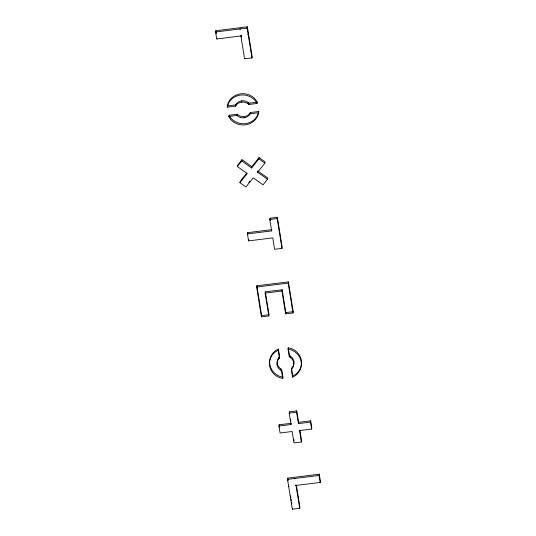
<?xml version="1.0" encoding="UTF-8"?>
<svg xmlns="http://www.w3.org/2000/svg" width="536" height="536" viewBox="0 0 536 536"><rect width="100%" height="100%" fill="white"/><g stroke="black" fill="none" stroke-linecap="round" stroke-linejoin="round"><path stroke-width="0.8" d="M241.307 35.905L216.725 38.974L215.599 32.006L215.8 30.74L247.351 26.8L252.141 56.602L251.947 57.868L244.57 58.786L240.838 35.57L241.247 35.517M227.264 107.187L228.242 102.959A15.98 15.008 8.9 0 1 255.565 99.542L257.247 102.195L257.046 103.461L248.798 104.493L247.9 103.662A8.442 7.926 8.9 0 0 236.108 105.136L235.512 106.155L227.264 107.187L228.041 104.225A15.98 15.008 8.9 0 1 255.364 100.815L257.046 103.461M228.751 116.473L228.952 115.207L237.2 114.175L238.098 115.006A8.442 7.926 8.9 0 0 249.89 113.531L250.493 112.513L258.741 111.481L257.762 115.709A15.98 15.008 8.9 0 1 230.433 119.126L228.751 116.473L236.999 115.441L237.904 116.272A8.442 7.926 8.9 0 0 249.689 114.798L250.493 112.513M251.947 57.868L247.15 28.066L247.351 26.8M235.512 106.155L236.309 103.87A8.442 7.926 8.9 0 1 248.101 102.396L248.999 103.227L257.247 102.195M236.108 105.136L236.309 103.87M236.999 115.441L237.2 114.175M241.636 102.095L241.83 100.828M244.168 117.84L244.362 116.573M267.477 179.259L257.628 172.25L257.829 170.984L267.672 177.992L267.477 179.259L263.049 184.833L253.206 177.831L245.957 186.97L239.947 182.696L247.197 173.557L237.354 166.549L237.555 165.282L241.977 159.708L251.82 166.709L251.625 167.976L241.776 160.974L241.977 159.708M247.9 103.662L248.101 102.396M248.798 104.493L248.999 103.227M249.689 114.798L249.89 113.531M239.947 182.696L240.148 181.429L246.882 172.94M251.625 167.976L258.875 158.837L259.069 157.571L265.079 161.845L264.878 163.112L257.628 172.25M247.458 233.93L247.659 232.664L271.832 229.643L271.631 230.909L247.458 233.93L248.577 240.899L272.75 237.877L274.586 249.294L281.963 248.376L282.164 247.103L277.373 217.308L269.997 218.226L269.796 219.492L271.631 230.909M248.577 240.899L248.778 239.625M256.657 287.062L256.851 285.795L288.401 281.856L293.192 311.657L292.998 312.924L285.621 313.841L281.949 291.008L282.15 289.742L265.347 291.839L265.146 293.112L268.817 315.939L261.447 316.863L256.657 287.062L288.207 283.122L288.401 281.856M261.447 316.863L261.642 315.597L256.851 285.795M281.963 248.376L277.172 218.574L277.373 217.308M268.817 315.939L269.018 314.672L265.347 291.839M278.211 350.296L278.405 349.03L275.625 350.564A15.98 15.008 8.9 0 0 279.772 376.373L282.928 377.163L282.733 378.429L279.578 377.639A15.98 15.008 8.9 0 1 275.424 351.83L278.211 350.296L279.464 358.088L278.599 358.919A8.442 7.926 8.9 0 0 280.388 370.054L281.48 370.637L282.733 378.429M277.052 364.795L277.253 363.522M278.599 358.919L278.794 357.653L279.658 356.822L278.405 349.03M285.621 313.841L285.815 312.575L282.15 289.742M279.464 358.088L279.658 356.822M280.388 370.054L280.589 368.788A8.442 7.926 8.9 0 1 278.794 357.653M281.48 370.637L281.681 369.371L280.589 368.788M288.046 349.07L288.241 347.804L291.396 348.594A15.98 15.008 8.9 0 1 295.55 374.403L292.763 375.937L292.569 377.203L295.349 375.669A15.98 15.008 8.9 0 0 291.202 349.861L288.046 349.07L289.293 356.862L290.385 357.445A8.442 7.926 8.9 0 1 292.18 368.58L291.316 369.411L292.569 377.203M289.293 356.862L289.494 355.589L288.241 347.804M278.948 426.04L279.149 424.773L291.236 423.266L291.035 424.532L278.948 426.04L280.073 433.008L292.16 431.5L293.996 442.917L301.366 441.992L301.567 440.726L299.865 430.127M290.385 357.445L290.586 356.179L289.494 355.589M291.316 369.411L291.51 368.145L292.375 367.314A8.442 7.926 8.9 0 0 290.586 356.179M293.721 362.711L293.922 361.438M291.035 424.532L289.206 413.115L289.4 411.849L296.776 410.924L298.612 422.341L298.411 423.614L310.498 422.1L310.699 420.834L298.612 422.341M298.411 423.614L296.575 412.197L296.776 410.924M287.531 479.398L287.725 478.132L319.275 474.193L320.401 481.161L320.2 482.427L295.617 485.495L295.55 485.107L295.959 485.06L299.698 508.282L292.321 509.2L287.531 479.398L319.081 475.459L319.275 474.193M301.366 441.992L299.53 430.576L311.624 429.068L311.818 427.802L310.699 420.834M299.698 508.282L299.892 507.009L296.354 484.993M258.741 111.481L257.957 114.443A15.98 15.008 8.9 0 1 230.634 117.86L229.375 115.87M237.354 166.549L241.776 160.974M251.82 166.709L259.069 157.571M248.744 182.441L249.783 181.135M215.599 32.006L247.15 28.066M215.666 32.395L216.075 32.348M247.217 28.455L246.741 28.12M216.658 38.585L217.134 38.927M248.208 34.646L247.8 34.699L248.275 35.034M244.503 58.404L244.979 58.739M251.88 57.479L251.531 57.922M227.458 105.914L235.706 104.889M250.292 113.786L258.54 112.754M269.796 219.492L277.172 218.574M265.146 293.112L281.949 291.008M261.642 315.597L269.018 314.672M285.815 312.575L293.192 311.657M289.206 413.115L296.575 412.197M287.591 479.787L288 479.733M319.141 475.847L318.672 475.512M288.589 485.978L289.058 486.313L288.649 486.366M320.139 482.038L319.791 482.48M292.254 508.811L292.73 509.146M299.631 507.894L299.282 508.329M258.875 158.837L264.878 163.112M288.207 283.122L292.998 312.924M310.498 422.1L311.624 429.068M319.081 475.459L320.2 482.427M240.188 28.937L240.249 29.326L239.78 28.991M241.227 35.503L241.488 37.131M269.997 218.226L270.392 220.671M291.51 368.145L292.763 375.937M289.4 411.849L289.661 413.477M290.579 419.185L290.84 420.82M293.802 439.198L294.063 440.833M281.681 369.371L282.928 377.163M294.907 478.481L294.968 478.869L294.492 478.527M215.8 30.74L216.296 33.835M279.149 424.773L279.524 427.098M287.725 478.132L288.113 480.551M290.579 495.854L290.834 497.462M291.095 499.07L291.35 500.684M291.611 502.292L291.872 503.907M247.659 232.664L247.907 234.212"/></g></svg>
